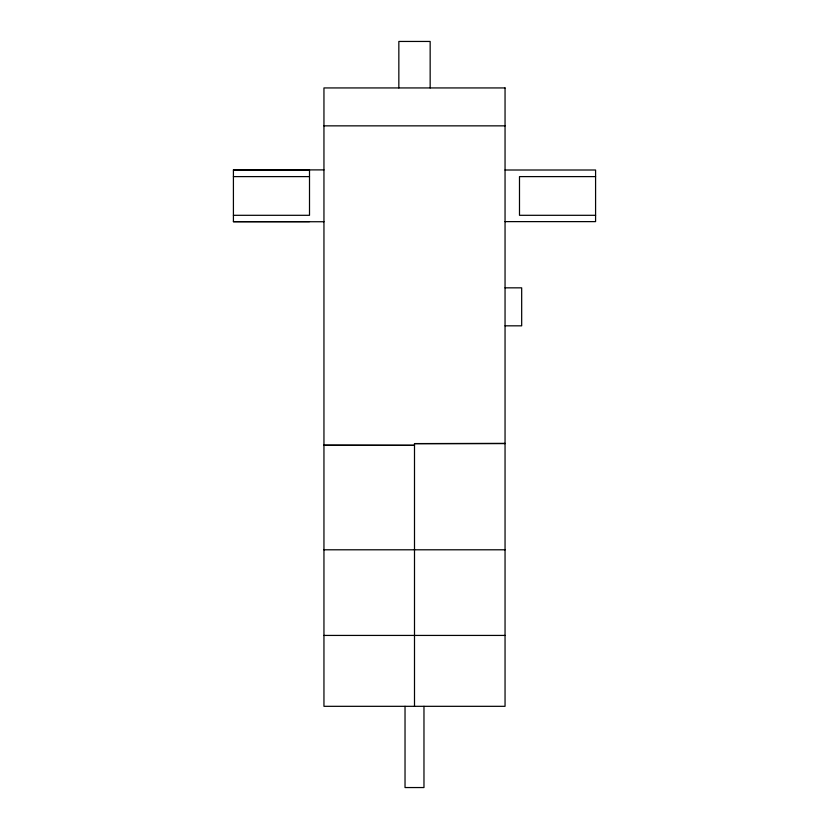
<?xml version="1.0" encoding="UTF-8"?>
<svg xmlns="http://www.w3.org/2000/svg" width="829" height="829" viewBox="0 0 829 829"><rect width="100%" height="100%" fill="white"/><g stroke="black" fill="none" stroke-linecap="round" stroke-linejoin="round"><path stroke-width="1.24" d="M414.5 706.318L414.5 443.608L505.048 443.37M323.952 125.853L505.048 125.853M323.952 221.737L233.415 221.737L233.415 169.893L323.952 169.893M505.048 170.007L595.585 170.007L595.585 221.623L505.048 221.623M233.415 170.007L309.507 170.007L309.507 215.302L233.415 215.302M233.415 176.608L309.507 176.608M595.585 176.608L519.493 176.608L519.493 215.302L595.585 215.302M233.415 221.623L309.507 221.623M505.048 287.839L521.679 287.839L521.679 325.828L505.048 325.828M414.5 443.608L505.048 443.608M323.952 445.328L414.5 445.328L323.952 445.132M323.952 549.793L505.048 549.793M323.952 635.428L505.048 635.428M430.158 87.936L430.158 41.45L398.842 41.45L398.842 87.936M423.971 706.318L423.971 787.55L405.029 787.55L405.029 706.318M505.048 87.936L323.952 87.936L323.952 706.318L505.048 706.318L505.048 87.936"/></g></svg>
